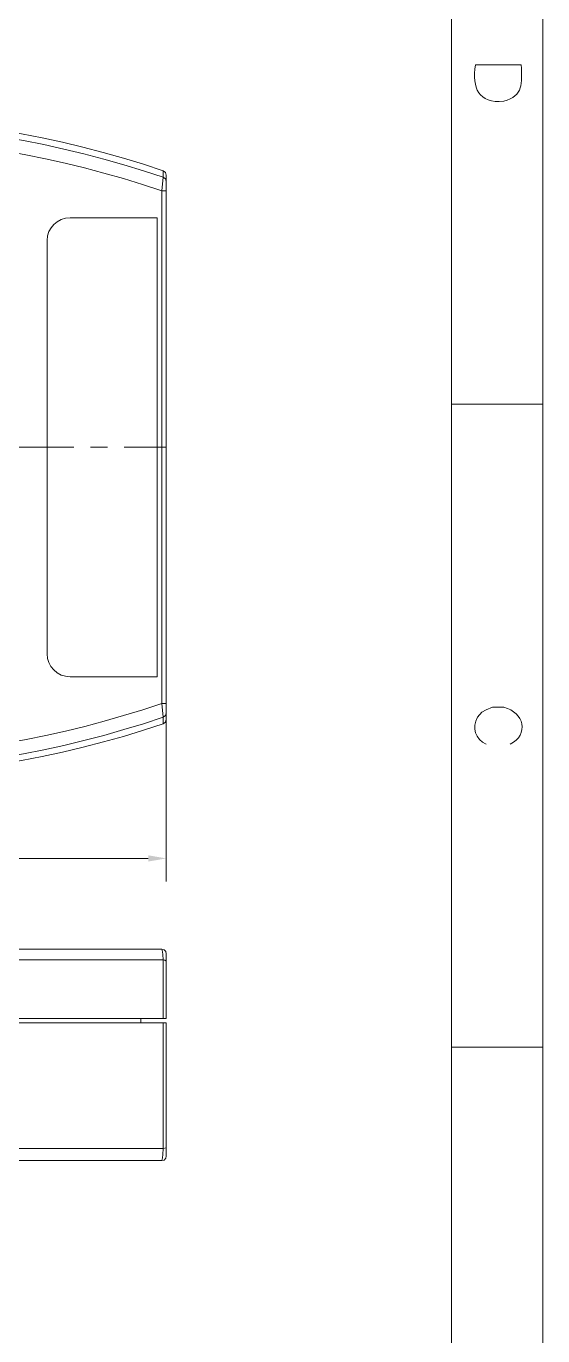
# Model space of a CAD drawing. Header units: millimetres. Extents: x -66 to 230, y -62 to 358.
# Drawn here: x 174.1 to 230.4, y 46.6 to 189.2 of the extents above; entities that cross this region are included whole.
import ezdxf

# ---------------------------------------------------------------- set-up
doc = ezdxf.new("R2010")
doc.units = ezdxf.units.MM

msp = doc.modelspace()

# ---------------------------------------------------------------- hatches: boundary and pattern name
h = msp.add_hatch(color=0)
h.dxf.hatch_style = 2
h.paths.add_polyline_path([(187.39, 98.91), (187.39, 98.23), (189.36, 98.57)])

# ---------------------------------------------------------------- linework, layer by layer
at = {"color": 0, "lineweight": 0}
for points in [[(230.38, 357.92), (230.38, -61.88)], [(220.41, 347.96), (220.41, -51.91)], [(189.02, 173.44), (186.86, 174.15), (184.68, 174.81), (182.49, 175.44), (180.28, 176.01), (178.05, 176.54), (175.82, 177.02), (173.57, 177.46), (171.32, 177.85), (169.06, 178.19), (166.79, 178.49), (164.52, 178.75), (162.24, 178.96), (159.96, 179.12), (157.68, 179.23), (155.41, 179.31), (153.13, 179.33)], [(189.02, 172.73), (186.88, 173.43), (184.73, 174.09), (182.57, 174.71), (180.39, 175.28), (178.2, 175.8), (176, 176.28), (173.79, 176.72), (171.58, 177.11), (169.35, 177.46), (167.12, 177.76), (164.89, 178.02), (162.65, 178.24), (160.4, 178.41), (158.15, 178.53), (155.91, 178.61), (153.65, 178.65)], [(188.87, 171.25), (186.78, 171.93), (184.68, 172.58), (182.57, 173.18), (180.46, 173.74), (178.34, 174.26), (176.21, 174.74), (174.07, 175.17), (171.93, 175.56), (169.78, 175.91), (167.62, 176.22), (165.45, 176.49), (163.28, 176.71), (161.1, 176.89), (158.91, 177.02), (156.72, 177.12), (154.52, 177.17)], [(189.02, 172.73), (188.87, 171.25)], [(189.36, 172.97), (189.27, 173.25), (189.02, 173.44)], [(189.02, 173.44), (189.02, 172.73)], [(189.36, 172.26), (189.27, 172.54), (189.02, 172.73)], [(189.36, 172.97), (189.36, 113.72)], [(188.87, 171.25), (188.87, 115.45)], [(189.36, 171.25), (188.87, 171.25)], [(178.87, 168.31), (178.37, 168.26), (177.91, 168.12), (177.48, 167.89), (177.11, 167.59), (176.8, 167.23), (176.56, 166.81), (176.42, 166.34), (176.37, 165.84)], [(188.37, 168.31), (178.87, 168.31)], [(188.37, 118.35), (188.37, 168.31)], [(176.37, 165.84), (176.37, 120.85)], [(220.41, 148.04), (230.38, 148.04)], [(170.13, 143.35), (179.27, 143.35)], [(181.09, 143.35), (182.94, 143.35)], [(184.76, 143.35), (189.36, 143.35)], [(176.37, 120.85), (176.41, 120.35), (176.56, 119.89), (176.79, 119.46), (177.11, 119.09), (177.48, 118.78), (177.91, 118.54), (178.38, 118.4), (178.87, 118.35)], [(178.87, 118.35), (188.37, 118.35)], [(154.52, 109.52), (156.71, 109.57), (158.89, 109.65), (161.08, 109.79), (163.26, 109.96), (165.43, 110.19), (167.6, 110.45), (169.77, 110.76), (171.93, 111.11), (174.08, 111.51), (176.22, 111.95), (178.36, 112.43), (180.48, 112.95), (182.6, 113.51), (184.7, 114.12), (186.79, 114.76), (188.87, 115.45)], [(189.36, 115.45), (188.87, 115.45)], [(188.87, 115.45), (189.02, 113.94)], [(189.36, 114.4), (189.27, 114.12), (189.02, 113.94)], [(226.83, 111), (227.18, 111.21), (227.48, 111.45), (227.71, 111.71), (227.9, 111.99), (228.02, 112.29), (228.09, 112.59), (228.11, 112.9), (228.08, 113.21), (228, 113.51), (227.87, 113.79), (227.69, 114.07), (227.46, 114.32), (227.19, 114.54), (226.88, 114.74), (226.52, 114.9), (226.12, 115.02), (224.91, 115.02), (224.2, 114.74), (223.74, 114.49), (223.25, 113.94), (223.06, 113.51), (222.97, 113.08), (222.97, 112.65), (223.05, 112.25), (223.22, 111.87), (223.47, 111.53), (223.8, 111.23), (224.2, 111)], [(153.13, 107.36), (155.4, 107.38), (157.67, 107.45), (159.95, 107.56), (162.22, 107.72), (164.5, 107.93), (166.78, 108.18), (169.05, 108.49), (171.31, 108.83), (173.57, 109.22), (175.82, 109.66), (178.06, 110.15), (180.29, 110.67), (182.5, 111.25), (184.69, 111.86), (186.87, 112.52), (189.02, 113.23)], [(153.65, 108.04), (155.91, 108.07), (158.16, 108.14), (160.4, 108.26), (162.65, 108.43), (164.89, 108.64), (167.12, 108.9), (169.35, 109.21), (171.58, 109.56), (173.79, 109.95), (176, 110.39), (178.2, 110.88), (180.38, 111.4), (182.56, 111.97), (184.73, 112.59), (186.88, 113.24), (189.02, 113.94)], [(189.02, 113.94), (189.02, 113.23)], [(189.02, 113.23), (189.27, 113.41), (189.36, 113.72)], [(189.36, 113.94), (189.36, 96.07)], [(187.39, 98.57), (143.66, 98.57)], [(154.52, 88.69), (188.87, 88.69)], [(189.36, 88.2), (189.3, 88.45), (189.11, 88.63), (188.87, 88.69)], [(188.87, 88.69), (188.96, 88.41), (188.99, 88.11), (189.02, 87.52)], [(189.02, 87.52), (153.65, 87.52)], [(189.02, 87.52), (189.02, 81.16)], [(189.36, 87.4), (189.21, 87.49), (189.02, 87.52)], [(189.36, 88.2), (189.36, 81.16)], [(86.93, 81.16), (189.36, 81.16)], [(86.93, 80.67), (189.36, 80.67)], [(186.58, 81.16), (186.58, 80.67)], [(189.02, 80.67), (189.02, 67)], [(189.36, 80.67), (189.36, 66.16)], [(220.41, 78.04), (230.38, 78.04)], [(189.36, 67.06), (189.02, 67)], [(188.87, 65.67), (87.43, 65.67)], [(189.02, 67), (152.64, 67)], [(189.02, 67), (188.99, 66.32), (188.96, 65.98), (188.87, 65.67)], [(188.87, 65.67), (189.11, 65.73), (189.3, 65.92), (189.36, 66.16)]]:
    msp.add_lwpolyline(points, dxfattribs=at)
msp.add_lwpolyline([(223.03, 184.98), (228.03, 184.98), (228.04, 184.59), (228.06, 184.23), (228.07, 183.89), (228.07, 183.56), (228.06, 183.26), (228.03, 182.97), (227.98, 182.7), (227.92, 182.45), (227.82, 182.21), (227.7, 181.99), (227.54, 181.79), (227.34, 181.6), (227.11, 181.43), (226.83, 181.27), (226.5, 181.13), (226.12, 181), (225.62, 180.97), (225.17, 180.99), (224.77, 181.05), (224.41, 181.15), (224.1, 181.29), (223.83, 181.47), (223.6, 181.69), (223.4, 181.93), (223.24, 182.21), (223.12, 182.53), (223.03, 182.87), (222.97, 183.24), (222.95, 183.64), (222.95, 184.06), (222.98, 184.51)], close=True, dxfattribs=at)

doc.saveas('drawing.dxf')
